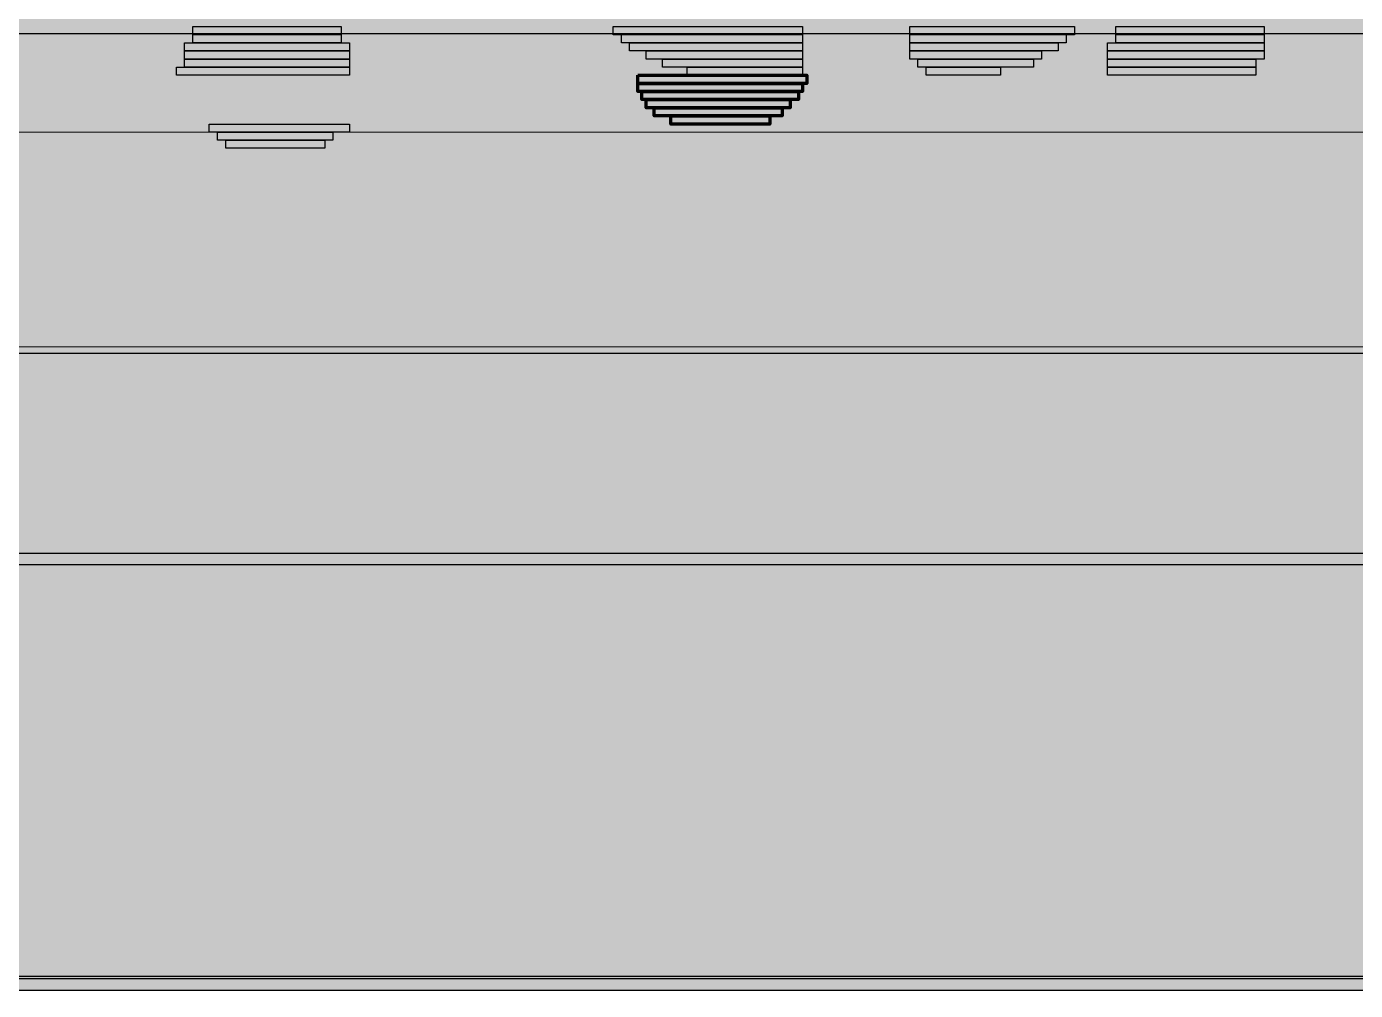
# Model space of a CAD drawing. Header units: millimetres. Extents: x 1 to 41669, y 1850 to 28527.
# Drawn here: x 13892 to 14926, y 8264 to 9014 of the extents above; entities that cross this region are included whole.
import ezdxf

# ---------------------------------------------------------------- set-up
doc = ezdxf.new("R2010")
doc.units = ezdxf.units.MM
doc.header["$LTSCALE"] = 50
for name, color, linetype in [('00_Wand_Bestand', 7, 'Continuous'), ('01_Daemmung_neu', 9, 'Continuous'), ('02_Grundstuecksgrenze', 8, 'Continuous'), ('05_Linien_stark', 7, 'Continuous'), ('06_Linien_fein', 3, 'Continuous')]:
    doc.layers.add(name, color=color, linetype=linetype)

msp = doc.modelspace()

# ---------------------------------------------------------------- hatches: boundary and pattern name
at = {"layer": '00_Wand_Bestand', "transparency": 33554564}
for points in [[(1.4, 9008.3), (33689.7, 9008.3), (33689.7, 8274.8), (1.4, 8274.8)], [(3.5, 8604.2), (33690.2, 8604.2), (33690.2, 8272.9), (3.5, 8272.9)]]:
    msp.add_hatch(color=7, dxfattribs=at).paths.add_polyline_path(points)
at = {"layer": '00_Wand_Bestand'}
for points in [[(14021.7, 9013.8), (14137.1, 9013.8), (14137.1, 9007.4), (14021.7, 9007.4)], [(14021.7, 9007.5), (14137.1, 9007.5), (14137.1, 9001.2), (14021.7, 9001.2)], [(14348.7, 9013.8), (14496.2, 9013.8), (14496.2, 9007.4), (14348.7, 9007.4)], [(14355.2, 9007.5), (14496.2, 9007.5), (14496.2, 9001.2), (14355.2, 9001.2)], [(14579.6, 9013.8), (14707.8, 9013.8), (14707.8, 9007.4), (14579.6, 9007.4)], [(14579.6, 9007.5), (14701.4, 9007.5), (14701.4, 9001.2), (14579.6, 9001.2)], [(14739.9, 9013.8), (14855.3, 9013.8), (14855.3, 9007.4), (14739.9, 9007.4)], [(14739.9, 9007.5), (14855.3, 9007.5), (14855.3, 9001.2), (14739.9, 9001.2)], [(14015.3, 9001.1), (14143.5, 9001.1), (14143.5, 8994.8), (14015.3, 8994.8)], [(14361.6, 9001.1), (14496.2, 9001.1), (14496.2, 8994.8), (14361.6, 8994.8)], [(14579.6, 9001.1), (14695, 9001.1), (14695, 8994.8), (14579.6, 8994.8)], [(14733.4, 9001.1), (14855.3, 9001.1), (14855.3, 8994.8), (14733.4, 8994.8)], [(14015.3, 8994.9), (14143.5, 8994.9), (14143.5, 8988.5), (14015.3, 8988.5)], [(14015.3, 8988.5), (14143.5, 8988.5), (14143.5, 8982.2), (14015.3, 8982.2)], [(14374.4, 8994.9), (14496.2, 8994.9), (14496.2, 8988.5), (14374.4, 8988.5)], [(14387.2, 8988.5), (14496.2, 8988.5), (14496.2, 8982.2), (14387.2, 8982.2)], [(14579.6, 8994.9), (14682.2, 8994.9), (14682.2, 8988.5), (14579.6, 8988.5)], [(14586, 8988.5), (14675.8, 8988.5), (14675.8, 8982.2), (14586, 8982.2)], [(14733.4, 8994.9), (14855.3, 8994.9), (14855.3, 8988.5), (14733.4, 8988.5)], [(14733.4, 8988.5), (14848.9, 8988.5), (14848.9, 8982.2), (14733.4, 8982.2)], [(14008.9, 8982.2), (14143.5, 8982.2), (14143.5, 8975.9), (14008.9, 8975.9)], [(14406.4, 8982.2), (14496.2, 8982.2), (14496.2, 8975.9), (14406.4, 8975.9)], [(14592.4, 8982.2), (14650.1, 8982.2), (14650.1, 8975.9), (14592.4, 8975.9)], [(14733.4, 8982.2), (14848.9, 8982.2), (14848.9, 8975.9), (14733.4, 8975.9)], [(14034.5, 8938), (14143.5, 8938), (14143.5, 8931.7), (14034.5, 8931.7)], [(14040.9, 8931.7), (14130.7, 8931.7), (14130.7, 8925.4), (14040.9, 8925.4)], [(14047.4, 8925.4), (14124.3, 8925.4), (14124.3, 8919.1), (14047.4, 8919.1)]]:
    msp.add_hatch(color=7, dxfattribs=at).paths.add_polyline_path(points)
at = {"layer": '01_Daemmung_neu'}
msp.add_hatch(color=7, dxfattribs=at).paths.add_polyline_path([(11049.8, 17953.8), (24526.3, 17953.8), (24526.3, 8595), (11049.8, 8595)])
at = {"layer": '02_Grundstuecksgrenze', "transparency": 33554477}
msp.add_hatch(color=7, dxfattribs=at).paths.add_polyline_path([(11251.6, 8759.8), (21503.4, 8759.8), (21503.4, 8264), (11251.6, 8264)])

# ---------------------------------------------------------------- linework, layer by layer
at = {"layer": '00_Wand_Bestand'}
for points in [[(1.4, 9008.3), (33689.7, 9008.3), (33689.7, 8274.8), (1.4, 8274.8)], [(14021.7, 9013.8), (14137.1, 9013.8), (14137.1, 9007.4), (14021.7, 9007.4)], [(14021.7, 9007.5), (14137.1, 9007.5), (14137.1, 9001.2), (14021.7, 9001.2)], [(14348.7, 9013.8), (14496.2, 9013.8), (14496.2, 9007.4), (14348.7, 9007.4)], [(14355.2, 9007.5), (14496.2, 9007.5), (14496.2, 9001.2), (14355.2, 9001.2)], [(14579.6, 9013.8), (14707.8, 9013.8), (14707.8, 9007.4), (14579.6, 9007.4)], [(14579.6, 9007.5), (14701.4, 9007.5), (14701.4, 9001.2), (14579.6, 9001.2)], [(14739.9, 9013.8), (14855.3, 9013.8), (14855.3, 9007.4), (14739.9, 9007.4)], [(14739.9, 9007.5), (14855.3, 9007.5), (14855.3, 9001.2), (14739.9, 9001.2)], [(14015.3, 9001.1), (14143.5, 9001.1), (14143.5, 8994.8), (14015.3, 8994.8)], [(14361.6, 9001.1), (14496.2, 9001.1), (14496.2, 8994.8), (14361.6, 8994.8)], [(14579.6, 9001.1), (14695, 9001.1), (14695, 8994.8), (14579.6, 8994.8)], [(14733.4, 9001.1), (14855.3, 9001.1), (14855.3, 8994.8), (14733.4, 8994.8)], [(14015.3, 8994.9), (14143.5, 8994.9), (14143.5, 8988.5), (14015.3, 8988.5)], [(14015.3, 8988.5), (14143.5, 8988.5), (14143.5, 8982.2), (14015.3, 8982.2)], [(14374.4, 8994.9), (14496.2, 8994.9), (14496.2, 8988.5), (14374.4, 8988.5)], [(14387.2, 8988.5), (14496.2, 8988.5), (14496.2, 8982.2), (14387.2, 8982.2)], [(14579.6, 8994.9), (14682.2, 8994.9), (14682.2, 8988.5), (14579.6, 8988.5)], [(14586, 8988.5), (14675.8, 8988.5), (14675.8, 8982.2), (14586, 8982.2)], [(14733.4, 8994.9), (14855.3, 8994.9), (14855.3, 8988.5), (14733.4, 8988.5)], [(14733.4, 8988.5), (14848.9, 8988.5), (14848.9, 8982.2), (14733.4, 8982.2)], [(14008.9, 8982.2), (14143.5, 8982.2), (14143.5, 8975.9), (14008.9, 8975.9)], [(14406.4, 8982.2), (14496.2, 8982.2), (14496.2, 8975.9), (14406.4, 8975.9)], [(14592.4, 8982.2), (14650.1, 8982.2), (14650.1, 8975.9), (14592.4, 8975.9)], [(14733.4, 8982.2), (14848.9, 8982.2), (14848.9, 8975.9), (14733.4, 8975.9)], [(14034.5, 8938), (14143.5, 8938), (14143.5, 8931.7), (14034.5, 8931.7)], [(14040.9, 8931.7), (14130.7, 8931.7), (14130.7, 8925.4), (14040.9, 8925.4)], [(14047.4, 8925.4), (14124.3, 8925.4), (14124.3, 8919.1), (14047.4, 8919.1)], [(3.5, 8604.2), (33690.2, 8604.2), (33690.2, 8272.9), (3.5, 8272.9)]]:
    msp.add_lwpolyline(points, close=True, dxfattribs=at)
at = {"layer": '01_Daemmung_neu'}
msp.add_lwpolyline([(11049.8, 17953.8), (24526.3, 17953.8), (24526.3, 8595), (11049.8, 8595)], close=True, dxfattribs=at)
at = {"layer": '02_Grundstuecksgrenze'}
msp.add_lwpolyline([(11251.6, 8759.8), (21503.4, 8759.8), (21503.4, 8264), (11251.6, 8264)], close=True, dxfattribs=at)
at = {"layer": '05_Linien_stark', "lineweight": 211}
for points in [[(14368, 8975.9), (14499.4, 8975.9), (14499.4, 8969.6), (14368, 8969.6)], [(14368, 8969.6), (14496.2, 8969.6), (14496.2, 8963.3), (14368, 8963.3)], [(14371.2, 8963.3), (14493, 8963.3), (14493, 8957), (14371.2, 8957)], [(14374.4, 8957), (14486.6, 8957), (14486.6, 8950.7), (14374.4, 8950.7)], [(14380.8, 8950.7), (14480.2, 8950.7), (14480.2, 8944.4), (14380.8, 8944.4)], [(14393.6, 8944.4), (14470.6, 8944.4), (14470.6, 8938), (14393.6, 8938)]]:
    msp.add_lwpolyline(points, close=True, dxfattribs=at)
at = {"layer": '06_Linien_fein', "lineweight": 9}
for p, q in [((24530.3, 8931.6), (11046.7, 8931.6)), ((11254.2, 8764.6), (21493.5, 8764.6))]:
    msp.add_line(p, q, dxfattribs=at)

doc.saveas('drawing.dxf')
